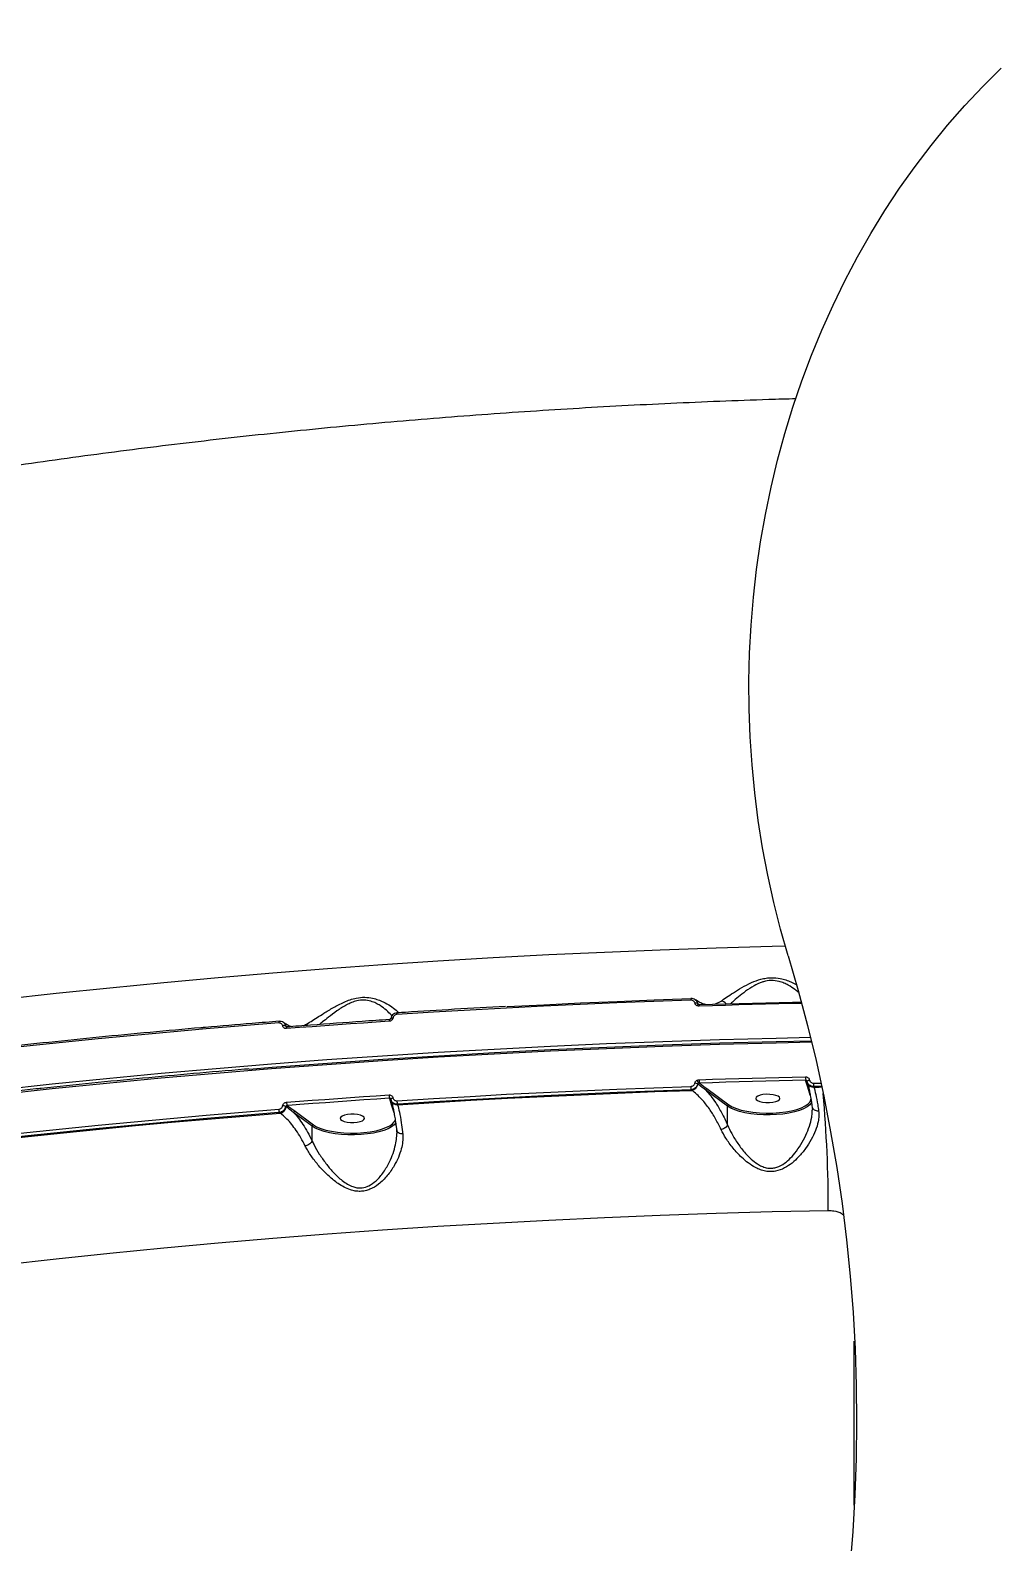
# Model space of a CAD drawing. Header units: millimetres. Extents: x -10374 to 11119, y -8221 to 9433.
# Drawn here: x -1171 to -814, y -5265 to -4704 of the extents above; entities that cross this region are included whole.
import ezdxf

# ---------------------------------------------------------------- set-up
doc = ezdxf.new("R2010")
doc.units = ezdxf.units.MM
for name, color, linetype in [('DIKOM_ОБЪЕКТ', 7, 'Continuous'), ('DIKOM_РАЗМЕР_ЗОНА', 7, 'Continuous'), ('DIKOM_РАЗМЕР_ОБЪЕКТА', 7, 'Continuous')]:
    doc.layers.add(name, color=color, linetype=linetype)
doc.styles.add('style1', font='arial.ttf', dxfattribs={"width": 0.8})
doc.dimstyles.new('1-50', dxfattribs={"dimtxt": 300, "dimasz": 200, "dimexe": 100, "dimexo": 0, "dimgap": 100, "dimtad": 0, "dimdec": 0, "dimtxsty": 'style1', "dimcen": 0, "dimclrd": 7, "dimclre": 7, "dimadec": 1, "dimazin": 2, "dimtfac": 1, "dimtdec": 0, "dimtmove": 1, "dimatfit": 3, "dimfxl": 0, "dimlwd": 25, "dimlwe": 18, "dimarcsym": 0})

# ---------------------------------------------------------------- blocks, each defined once
blk = doc.blocks.new('*D16')
at = {"layer": 'Defpoints', "color": 0, "transparency": 16777216}
for p in [(-9045.1, 5161.67), (3694.49, 5161.67), (1813.16, -6719.94)]:
    blk.add_point(p, dxfattribs=at)
at = {"layer": 'DIKOM_РАЗМЕР_ОБЪЕКТА', "color": 7, "lineweight": 18, "transparency": 16777216}
for p, q in [((3694.49, 5161.67), (-9145.1, 5161.67)), ((1813.16, -6719.94), (-9145.1, -6719.94))]:
    blk.add_line(p, q, dxfattribs=at)
at = {"layer": 'DIKOM_РАЗМЕР_ОБЪЕКТА', "color": 7, "lineweight": 25, "transparency": 16777216}
for p, q in [((-9045.1, 4961.67), (-9045.1, -0.45)), ((-9045.1, -6519.94), (-9045.1, -1080.23))]:
    blk.add_line(p, q, dxfattribs=at)
at = {"layer": 'DIKOM_РАЗМЕР_ОБЪЕКТА', "color": 7, "transparency": 16777216}
for points in [[(-9078.43, 4961.67), (-9011.76, 4961.67), (-9045.1, 5161.67)], [(-9078.43, -6519.94), (-9011.76, -6519.94), (-9045.1, -6719.94)]]:
    blk.add_solid(points, dxfattribs=at)
at = {"layer": 'DIKOM_РАЗМЕР_ОБЪЕКТА', "color": 0, "transparency": 16777216, "insert": (-9045.1, -540.34), "char_height": 300, "attachment_point": 5, "rotation": 90, "style": 'style1'}
blk.add_mtext('11900', dxfattribs=at)
blk = doc.blocks.new('*D13')
at = {"layer": 'Defpoints', "color": 0, "transparency": 16777216}
for p in [(-10176.97, 7112.81), (3082.33, 7112.81), (2015.48, -8221.4)]:
    blk.add_point(p, dxfattribs=at)
at = {"layer": 'DIKOM_РАЗМЕР_ЗОНА', "color": 7, "lineweight": 18, "transparency": 16777216}
for p, q in [((3082.33, 7112.81), (-10276.97, 7112.81)), ((2015.48, -8221.4), (-10276.97, -8221.4))]:
    blk.add_line(p, q, dxfattribs=at)
at = {"layer": 'DIKOM_РАЗМЕР_ЗОНА', "color": 7, "lineweight": 25, "transparency": 16777216}
for p, q in [((-10176.97, 6912.81), (-10176.97, -14.41)), ((-10176.97, -8021.4), (-10176.97, -1094.19))]:
    blk.add_line(p, q, dxfattribs=at)
at = {"layer": 'DIKOM_РАЗМЕР_ЗОНА', "color": 7, "transparency": 16777216}
for points in [[(-10210.3, 6912.81), (-10143.64, 6912.81), (-10176.97, 7112.81)], [(-10210.3, -8021.4), (-10143.64, -8021.4), (-10176.97, -8221.4)]]:
    blk.add_solid(points, dxfattribs=at)
at = {"layer": 'DIKOM_РАЗМЕР_ЗОНА', "color": 0, "transparency": 16777216, "insert": (-10176.97, -554.3), "char_height": 300, "attachment_point": 5, "rotation": 90, "style": 'style1'}
blk.add_mtext('15300', dxfattribs=at)

msp = doc.modelspace()

# ---------------------------------------------------------------- linework, layer by layer
at = {"layer": 'DIKOM_ОБЪЕКТ', "color": 7, "linetype": 'Continuous', "lineweight": 15}
for p, q in [((-923.98, -5064.02), (-924.14, -5063.91)), ((-923.33, -5065.22), (-923.23, -5065.29)), ((-923.23, -5065.29), (-922.76, -5065.62)), ((-916.88, -5065.53), (-914.61, -5064.36)), ((-1076.7, -5072.48), (-1076.9, -5072.33)), ((-1076.12, -5073.62), (-1075.95, -5073.75)), ((-1075.95, -5073.75), (-1075.65, -5073.96)), ((-1069.52, -5073.5), (-1068.86, -5073.2)), ((-923.23, -5095.2), (-923.33, -5095.13)), ((-883.12, -5094.07), (-883.22, -5093.76)), ((-882.47, -5096.28), (-883.12, -5094.07)), ((-882.71, -5094.17), (-882.73, -5094.12)), ((-882.65, -5094.44), (-882.57, -5094.7)), ((-882.64, -5094.39), (-882.63, -5094.44)), ((-882.63, -5094.44), (-882.54, -5094.72)), ((-882.57, -5094.7), (-882.55, -5094.76)), ((-1037.59, -5100.44), (-1037.84, -5100.46)), ((-1037.53, -5100.61), (-1037.59, -5100.44)), ((-1036.89, -5102.83), (-1037.53, -5100.61)), ((-1037.11, -5100.79), (-1037.13, -5100.74)), ((-1037.01, -5101.04), (-1037.11, -5100.79)), ((-1037.06, -5100.93), (-1037.04, -5100.99)), ((-1037.04, -5100.99), (-1036.96, -5101.27)), ((-925.47, -5097.51), (-925.76, -5097.3)), ((-912.17, -5103.39), (-920.29, -5097.41)), ((-919.84, -5096.87), (-911.71, -5102.85)), ((-881.52, -5099.34), (-882.47, -5096.28)), ((-880.25, -5096.08), (-880.18, -5096.31)), ((-1078.47, -5105.77), (-1078.82, -5105.79)), ((-1078.18, -5105.97), (-1078.47, -5105.77)), ((-1075.95, -5103.66), (-1076.12, -5103.54)), ((-1075.12, -5103.12), (-1075.56, -5103.16)), ((-1075.56, -5103.16), (-1075.5, -5103.2)), ((-1075.5, -5103.2), (-1072.66, -5105.25)), ((-1066.31, -5110.8), (-1073.11, -5105.8)), ((-1072.66, -5105.25), (-1065.86, -5110.26)), ((-1037.04, -5101.05), (-1036.98, -5101.25)), ((-1036.98, -5101.25), (-1036.96, -5101.31)), ((-1035.93, -5105.9), (-1036.89, -5102.83)), ((-1034.26, -5102.6), (-1034.66, -5102.63)), ((-1034.66, -5102.63), (-1034.59, -5102.86)), ((-912.17, -5110.33), (-912.17, -5103.39)), ((-1066.31, -5116.26), (-1066.31, -5110.8)), ((-1034.94, -5113.95), (-1034.94, -5113.56))]:
    msp.add_line(p, q, dxfattribs=at)
at = {"layer": 'DIKOM_ОБЪЕКТ', "color": 7, "linetype": 'Continuous', "lineweight": 15, "flags": 128}
for points in [[(-889.71, -5047.6), (-892.53, -5037.73), (-895.06, -5027.76), (-897.29, -5017.68), (-899.21, -5007.53), (-900.83, -4997.3), (-902.13, -4987.02), (-903.13, -4976.69), (-903.82, -4966.32), (-904.2, -4955.94), (-904.26, -4945.54), (-904.02, -4935.15), (-903.46, -4924.77), (-902.59, -4914.43), (-901.41, -4904.12), (-899.92, -4893.87), (-898.13, -4883.68), (-896.03, -4873.58), (-893.63, -4863.56), (-890.93, -4853.64), (-887.93, -4843.84), (-884.65, -4834.16), (-881.07, -4824.62), (-877.21, -4815.23), (-873.07, -4806), (-868.65, -4796.94), (-863.97, -4788.06), (-859.02, -4779.38), (-853.82, -4770.9), (-848.36, -4762.63), (-842.66, -4754.58), (-836.72, -4746.77), (-830.55, -4739.2), (-824.16, -4731.88), (-817.55, -4724.83), (-810.73, -4718.04)], [(-1181.11, -5063.69), (-1161.28, -5061.48), (-1141.34, -5059.39), (-1121.29, -5057.42), (-1101.15, -5055.58), (-1080.91, -5053.86), (-1060.58, -5052.26), (-1040.17, -5050.79), (-1019.7, -5049.44), (-999.15, -5048.22), (-978.54, -5047.12), (-957.88, -5046.15), (-937.17, -5045.3), (-916.42, -5044.58), (-895.64, -5043.99), (-890.82, -5043.87)], [(-889.71, -5047.6), (-885.98, -5060.46), (-882.53, -5073.43), (-879.38, -5086.49), (-876.52, -5099.65), (-873.96, -5112.89), (-871.7, -5126.19), (-869.74, -5139.57), (-868.08, -5152.99), (-866.72, -5166.46), (-865.66, -5179.97), (-864.91, -5193.51), (-864.46, -5207.06), (-864.31, -5220.62), (-864.47, -5234.18), (-864.94, -5247.73), (-865.71, -5261.27), (-866.78, -5274.77)], [(-925.86, -5064.03), (-939.55, -5064.51), (-953.23, -5065.04), (-966.89, -5065.63), (-980.53, -5066.27), (-994.15, -5066.97), (-1007.74, -5067.71), (-1021.31, -5068.51), (-1034.85, -5069.37)], [(-994.13, -5066.41), (-994, -5066.4), (-980.39, -5065.71), (-966.76, -5065.07), (-953.11, -5064.48), (-939.45, -5063.95), (-925.76, -5063.47)], [(-923.02, -5065.57), (-923.04, -5065.56), (-923.09, -5065.57), (-923.14, -5065.6), (-923.21, -5065.66), (-923.29, -5065.74), (-923.36, -5065.85), (-923.44, -5065.97), (-923.52, -5066.11)], [(-884.67, -5065.23), (-888.22, -5065.31), (-893.16, -5065.42), (-898.1, -5065.54), (-903.04, -5065.67), (-907.97, -5065.8), (-912.91, -5065.95), (-917.84, -5066.09), (-922.77, -5066.25)], [(-922.68, -5065.68), (-922.7, -5065.64), (-922.71, -5065.62)], [(-922.68, -5065.68), (-917.75, -5065.53), (-912.82, -5065.38), (-907.89, -5065.24), (-902.96, -5065.1), (-898.03, -5064.97), (-893.09, -5064.85), (-888.15, -5064.74), (-884.83, -5064.67)], [(-1078.69, -5072.5), (-1092.15, -5073.59), (-1105.58, -5074.72), (-1118.97, -5075.9), (-1132.32, -5077.14), (-1145.63, -5078.43), (-1158.89, -5079.78), (-1172.11, -5081.17), (-1185.28, -5082.61)], [(-1037.78, -5071.88), (-1042.54, -5072.2), (-1047.3, -5072.52), (-1052.06, -5072.85), (-1056.81, -5073.19), (-1061.56, -5073.53), (-1066.3, -5073.88), (-1071.04, -5074.24), (-1075.78, -5074.6)], [(-1037.11, -5070.82), (-1037.11, -5070.81), (-1037.08, -5070.75), (-1037.01, -5070.7), (-1036.92, -5070.66), (-1036.8, -5070.63), (-1036.65, -5070.62), (-1036.49, -5070.61), (-1036.31, -5070.62)], [(-1182.81, -5097.29), (-1162.73, -5095.12), (-1142.55, -5093.08), (-1122.26, -5091.15), (-1101.88, -5089.35), (-1081.4, -5087.67), (-1060.85, -5086.11), (-1040.22, -5084.67), (-1019.52, -5083.36), (-998.76, -5082.17), (-977.94, -5081.1), (-957.06, -5080.16), (-936.15, -5079.34), (-915.19, -5078.64), (-894.2, -5078.08), (-881.45, -5077.79)], [(-880.99, -5079.66), (-894.2, -5079.96), (-915.19, -5080.53), (-936.15, -5081.22), (-957.06, -5082.04), (-977.94, -5082.98), (-998.76, -5084.05), (-1019.52, -5085.24), (-1040.22, -5086.56), (-1060.85, -5087.99), (-1081.4, -5089.55), (-1101.88, -5091.23), (-1122.26, -5093.04), (-1142.55, -5094.96), (-1162.73, -5097.01), (-1182.81, -5099.17)], [(-1089.68, -5089.63), (-1081.18, -5088.94), (-1060.64, -5087.39), (-1040.03, -5085.95), (-1019.35, -5084.64), (-998.6, -5083.45), (-977.8, -5082.38), (-956.94, -5081.44), (-936.04, -5080.62), (-915.1, -5079.93), (-894.13, -5079.36), (-881.13, -5079.07)], [(-922.77, -5093.57), (-917.84, -5093.41), (-912.91, -5093.26), (-907.97, -5093.12), (-903.04, -5092.99), (-898.1, -5092.86), (-893.16, -5092.74), (-888.22, -5092.62), (-883.28, -5092.51)], [(-883.22, -5093.76), (-888.15, -5093.87), (-893.09, -5093.98), (-898.03, -5094.11), (-902.96, -5094.23), (-907.89, -5094.37), (-912.82, -5094.51), (-917.75, -5094.66), (-922.68, -5094.81)], [(-882.71, -5094.17), (-882.71, -5094.11), (-882.67, -5094.04), (-882.6, -5093.97), (-882.48, -5093.9), (-882.34, -5093.83), (-882.17, -5093.77), (-881.99, -5093.72), (-881.79, -5093.68)], [(-880.31, -5094.84), (-879.91, -5094.83), (-879.51, -5094.82), (-879.11, -5094.82), (-878.71, -5094.81), (-878.31, -5094.8), (-877.91, -5094.79), (-877.54, -5094.79)], [(-1075.78, -5101.92), (-1071.04, -5101.55), (-1066.3, -5101.2), (-1061.56, -5100.85), (-1056.81, -5100.5), (-1052.06, -5100.17), (-1047.3, -5099.84), (-1042.54, -5099.51), (-1037.78, -5099.2)], [(-1037.84, -5100.46), (-1042.35, -5100.76), (-1047.1, -5101.08), (-1051.86, -5101.41), (-1056.6, -5101.75), (-1061.35, -5102.09), (-1066.09, -5102.44), (-1070.83, -5102.79), (-1075.12, -5103.12)], [(-1037.11, -5100.79), (-1037.11, -5100.72), (-1037.08, -5100.66), (-1037.01, -5100.59), (-1036.92, -5100.52), (-1036.8, -5100.46), (-1036.65, -5100.39), (-1036.49, -5100.34), (-1036.31, -5100.29)], [(-1034.85, -5101.39), (-1021.31, -5100.54), (-1007.74, -5099.74), (-994.15, -5098.99), (-980.53, -5098.3), (-966.89, -5097.66), (-953.23, -5097.07), (-939.55, -5096.54), (-925.86, -5096.05)], [(-1034.59, -5102.86), (-1021.04, -5102), (-1007.45, -5101.2), (-993.84, -5100.45), (-980.21, -5099.76), (-966.55, -5099.12), (-952.87, -5098.53), (-939.18, -5097.99), (-925.47, -5097.51)], [(-925.76, -5097.3), (-939.45, -5097.78), (-953.11, -5098.31), (-966.76, -5098.9), (-980.39, -5099.54), (-994, -5100.23), (-1007.58, -5100.98), (-1021.13, -5101.78), (-1034.26, -5102.6)], [(-892.91, -5100.1), (-893.42, -5099.7), (-894.25, -5099.37), (-895.32, -5099.13), (-896.54, -5099), (-897.82, -5098.99), (-899.05, -5099.11), (-900.14, -5099.34), (-900.99, -5099.66), (-901.54, -5100.06), (-901.75, -5100.49), (-901.58, -5100.93), (-901.07, -5101.33), (-900.24, -5101.66), (-899.18, -5101.91), (-897.95, -5102.04), (-896.67, -5102.04), (-895.44, -5101.92), (-894.35, -5101.69), (-893.5, -5101.37), (-892.95, -5100.97), (-892.75, -5100.54), (-892.91, -5100.1)], [(-877.28, -5096.02), (-877.46, -5096.03), (-877.86, -5096.04), (-878.25, -5096.04), (-878.65, -5096.05), (-879.05, -5096.06), (-879.45, -5096.07), (-879.85, -5096.07), (-880.25, -5096.08)], [(-880.18, -5096.31), (-879.79, -5096.3), (-879.4, -5096.29), (-879.01, -5096.28), (-878.62, -5096.28), (-878.23, -5096.27), (-877.84, -5096.26), (-877.45, -5096.25), (-877.23, -5096.25)], [(-1185.28, -5114.64), (-1172.11, -5113.2), (-1158.89, -5111.8), (-1145.63, -5110.46), (-1132.32, -5109.17), (-1118.97, -5107.93), (-1105.58, -5106.74), (-1092.15, -5105.61), (-1078.69, -5104.53)], [(-1184.9, -5116.1), (-1171.71, -5114.65), (-1158.48, -5113.25), (-1145.2, -5111.91), (-1131.88, -5110.62), (-1118.51, -5109.38), (-1105.11, -5108.19), (-1091.66, -5107.06), (-1078.18, -5105.97)], [(-1078.82, -5105.79), (-1091.92, -5106.85), (-1105.34, -5107.98), (-1118.72, -5109.16), (-1132.06, -5110.4), (-1145.35, -5111.69), (-1158.6, -5113.03), (-1171.81, -5114.42), (-1183.21, -5115.67)], [(-1047.05, -5107.51), (-1047.57, -5107.11), (-1048.39, -5106.78), (-1049.46, -5106.53), (-1050.68, -5106.4), (-1051.96, -5106.4), (-1053.2, -5106.52), (-1054.29, -5106.75), (-1055.14, -5107.07), (-1055.69, -5107.47), (-1055.89, -5107.9), (-1055.73, -5108.34), (-1055.21, -5108.74), (-1054.39, -5109.07), (-1053.32, -5109.32), (-1052.1, -5109.44), (-1050.82, -5109.45), (-1049.58, -5109.33), (-1048.5, -5109.1), (-1047.64, -5108.78), (-1047.09, -5108.38), (-1046.89, -5107.95), (-1047.05, -5107.51)], [(-880.9, -5101.75), (-881.06, -5102.08), (-881.7, -5102.88), (-882.68, -5103.64), (-883.98, -5104.34), (-885.57, -5104.97), (-887.4, -5105.51), (-889.46, -5105.96), (-891.68, -5106.3), (-894.02, -5106.52), (-896.43, -5106.62), (-898.86, -5106.6), (-901.26, -5106.46), (-903.56, -5106.2), (-905.73, -5105.82), (-907.72, -5105.35), (-909.48, -5104.77), (-910.97, -5104.12), (-912.17, -5103.39)], [(-911.71, -5102.85), (-910.48, -5103.59), (-908.93, -5104.25), (-907.09, -5104.83), (-905.02, -5105.3), (-902.76, -5105.65), (-900.37, -5105.88), (-897.9, -5105.98), (-895.41, -5105.95), (-892.97, -5105.79), (-890.63, -5105.5), (-888.46, -5105.09), (-886.49, -5104.57), (-884.78, -5103.95), (-883.38, -5103.25), (-882.31, -5102.48), (-881.73, -5101.85)], [(-1035.27, -5109.6), (-1035.85, -5110.29), (-1036.83, -5111.05), (-1038.13, -5111.75), (-1039.71, -5112.38), (-1041.55, -5112.92), (-1043.6, -5113.37), (-1045.82, -5113.71), (-1048.16, -5113.93), (-1050.58, -5114.03), (-1053.01, -5114.01), (-1055.4, -5113.87), (-1057.71, -5113.61), (-1059.88, -5113.23), (-1061.86, -5112.76), (-1063.62, -5112.18), (-1065.12, -5111.53), (-1066.31, -5110.8)], [(-1065.86, -5110.26), (-1064.63, -5111), (-1063.07, -5111.66), (-1061.24, -5112.24), (-1059.16, -5112.71), (-1056.9, -5113.06), (-1054.51, -5113.29), (-1052.04, -5113.39), (-1049.56, -5113.36), (-1047.11, -5113.2), (-1044.78, -5112.91), (-1042.6, -5112.5), (-1040.63, -5111.98), (-1038.93, -5111.36), (-1037.52, -5110.66), (-1036.46, -5109.89), (-1035.87, -5109.26)], [(-1035.87, -5109.26), (-1035.75, -5109.07), (-1035.44, -5108.34)], [(-874.83, -5142.2), (-895.64, -5142.66), (-916.42, -5143.25), (-937.17, -5143.97), (-957.88, -5144.82), (-978.54, -5145.79), (-999.15, -5146.89), (-1019.7, -5148.11), (-1040.17, -5149.46), (-1060.58, -5150.93), (-1080.91, -5152.53), (-1101.15, -5154.25), (-1121.29, -5156.1), (-1141.34, -5158.06), (-1161.28, -5160.15), (-1181.11, -5162.36)]]:
    msp.add_lwpolyline(points, dxfattribs=at)
at = {"layer": 'DIKOM_ОБЪЕКТ', "color": 7, "linetype": 'Continuous', "lineweight": 15}
for centre, radius, start, end in [((-924.31, -5063.87), 1.56, 162.6517, 185.7747), ((-923.93, -5066.57), 1.49, 66.07, 105.0565), ((-925.16, -5065.58), 1.95, 8.5409, 52.9542), ((-922.84, -5065.23), 0.393, 188.6789, 232.7878), ((-921.19, -5066.09), 1.59, 162.8933, 185.7243), ((-914.78, -5066.96), 2.6, 37.4981, 86.1431), ((-1077.9, -5072.36), 0.799, 143.3131, 190.6881), ((-1077.86, -5074.03), 1.94, 8.4174, 54.3313), ((-1036.89, -5071.73), 0.902, 148.1104, 189.7792), ((-1033.97, -5069.22), 0.897, 148.2261, 189.7188), ((-1076.77, -5075.03), 1.55, 65.2935, 107.5416), ((-1075.55, -5073.68), 0.403, 189.0007, 220.1795), ((-1074.98, -5074.45), 0.81, 143.6776, 190.7794), ((-926, -5094.76), 2.8, 280.9305, 351.0215), ((-924.5, -5097.07), 2.27, 58.8532, 85.3571), ((-933.38, -5099.28), 11.3, 23.2066, 29.2346), ((-922.66, -5095.3), 0.577, 125.7672, 170.4136), ((-916.08, -5093.69), 6.7, 178.9465, 189.6667), ((-873.1, -5092.64), 10.18, 179.3003, 186.3415), ((-883.09, -5094.54), 0.473, 18.5656, 93.567), ((-880.33, -5093.95), 2.36, 200.0692, 273.6198), ((-869.81, -5094.96), 10.5, 179.3294, 186.1191), ((-1034.36, -5099.31), 3.42, 178.0573, 199.2235), ((-1037.5, -5101.08), 0.472, 18.5182, 93.6144), ((-919.38, -5096.17), 6.48, 178.9431, 189.9721), ((-919.74, -5097.42), 0.559, 100.846, 179.3102), ((-882.45, -5096.77), 0.495, 49.0684, 92.6041), ((-883.58, -5100.41), 2.34, 322.1261, 351.8977), ((-1357.43, -5141.43), 482.6, 359.9092, 5.0812), ((-1075.77, -5104.64), 2.92, 177.8201, 202.626), ((-1078.71, -5103.22), 2.8, 280.9305, 351.0215), ((-1077.35, -5105.77), 2.55, 61.1975, 87.5044), ((-1075.39, -5103.75), 0.561, 100.9439, 171.0073), ((-1072.83, -5102.03), 2.94, 177.7143, 202.4223), ((-1072.56, -5105.8), 0.559, 100.846, 179.3102), ((-1034.74, -5100.5), 2.36, 200.0281, 273.6366), ((-1036.86, -5103.33), 0.495, 49.019, 92.5833), ((-1031.41, -5101.51), 3.44, 178.1035, 199.0336), ((-911.61, -5103.4), 0.559, 100.846, 179.3102), ((-1065.75, -5110.81), 0.559, 100.8814, 179.2748)]:
    msp.add_arc(centre, radius, start, end, dxfattribs=at)
for points, knots in [([(-886.79, -4840.78), (-890.17, -4840.87), (-899.62, -4841.14), (-915.11, -4841.72), (-933.26, -4842.49), (-951.38, -4843.4), (-969.48, -4844.43), (-987.56, -4845.59), (-1005.59, -4846.87), (-1023.6, -4848.27), (-1041.57, -4849.8), (-1059.49, -4851.46), (-1077.38, -4853.25), (-1095.21, -4855.16), (-1113.01, -4857.2), (-1130.75, -4859.38), (-1148.44, -4861.68), (-1166.07, -4864.12), (-1183.65, -4866.69), (-1201.18, -4869.39), (-1218.63, -4872.24), (-1231.84, -4874.48), (-1239.19, -4875.81), (-1240.79, -4876.1)], [0, 0, 0, 0, 0.027725, 0.077487, 0.127282, 0.177114, 0.226993, 0.276923, 0.326911, 0.376966, 0.427093, 0.477302, 0.527599, 0.577993, 0.628492, 0.679106, 0.729843, 0.780713, 0.831726, 0.882893, 0.934226, 0.985736, 1, 1, 1, 1]), ([(-914.61, -5064.36), (-913.98, -5063.92), (-912.72, -5063.03), (-910.08, -5061.27), (-907.01, -5059.35), (-903.61, -5057.56), (-900.48, -5056.37), (-897.94, -5055.82), (-895.48, -5055.6), (-892.93, -5055.85), (-890.55, -5056.49), (-888.55, -5057.25), (-887.39, -5057.86), (-886.77, -5058.18)], [0, 0, 0, 0, 0.124467, 0.249085, 0.374898, 0.500425, 0.60484, 0.658549, 0.712192, 0.804226, 0.866172, 0.928233, 1, 1, 1, 1]), ([(-885.96, -5061.08), (-886.36, -5060.75), (-887.43, -5059.87), (-889.24, -5058.68), (-891.26, -5057.67), (-893.32, -5056.94), (-895.96, -5056.58), (-898.13, -5056.96), (-900.29, -5057.64), (-902.67, -5058.77), (-905.6, -5060.75), (-908.23, -5062.84), (-910.1, -5064.44), (-910.88, -5065.17), (-911.09, -5065.37)], [0, 0, 0, 0, 0.063273, 0.170721, 0.229524, 0.289726, 0.374793, 0.458809, 0.473987, 0.574282, 0.69812, 0.826094, 0.951649, 1, 1, 1, 1]), ([(-1068.86, -5073.2), (-1068.19, -5072.8), (-1066.96, -5072.06), (-1064.54, -5070.52), (-1061.8, -5068.79), (-1058.5, -5066.76), (-1055.17, -5065), (-1052.25, -5063.85), (-1049.69, -5063.13), (-1046.77, -5062.84), (-1044.01, -5063.19), (-1041.76, -5063.87), (-1039.47, -5064.85), (-1037.19, -5066.17), (-1035.23, -5067.6), (-1034.43, -5068.38), (-1034.09, -5068.7)], [0, 0, 0, 0, 0.094391, 0.171913, 0.24947, 0.345137, 0.440472, 0.487582, 0.534569, 0.597766, 0.660555, 0.711715, 0.762989, 0.849942, 0.936982, 1, 1, 1, 1]), ([(-1036.7, -5069.92), (-1036.81, -5069.79), (-1037.31, -5069.14), (-1038.73, -5067.78), (-1040.64, -5066.27), (-1042.63, -5065.12), (-1044.56, -5064.34), (-1046.98, -5063.89), (-1049.52, -5064.17), (-1051.72, -5064.9), (-1052.97, -5065.49), (-1054.84, -5066.5), (-1057.22, -5068.06), (-1060.07, -5070.23), (-1062.21, -5071.95), (-1063.21, -5072.76), (-1063.59, -5073.07)], [0, 0, 0, 0, 0.026566, 0.132591, 0.24095, 0.30103, 0.362433, 0.43396, 0.504981, 0.556913, 0.611175, 0.613944, 0.728087, 0.846954, 0.94287, 1, 1, 1, 1]), ([(-994.52, -5066.37), (-1000.84, -5066.72), (-1013.25, -5067.39), (-1026.63, -5068.22), (-1033.71, -5068.68), (-1034.73, -5068.74)], [0, 0, 0, 0, 0.470203, 0.923996, 1, 1, 1, 1]), ([(-924.32, -5065.14), (-924.36, -5064.99), (-924.44, -5064.7), (-924.76, -5064.36), (-925.18, -5064.11), (-925.57, -5064.03), (-925.8, -5064.03), (-925.86, -5064.03)], [0, 0, 0, 0, 0.224943, 0.44956, 0.680333, 0.923847, 1, 1, 1, 1]), ([(-924.17, -5063.88), (-924.41, -5063.75), (-924.9, -5063.48), (-925.5, -5063.36), (-925.79, -5063.41), (-925.8, -5063.41)], [0, 0, 0, 0, 0.484273, 0.990744, 1, 1, 1, 1]), ([(-923.52, -5066.11), (-923.64, -5066.04), (-923.89, -5065.91), (-924.19, -5065.57), (-924.28, -5065.28), (-924.32, -5065.14)], [0, 0, 0, 0, 0.298433, 0.649098, 1, 1, 1, 1]), ([(-924.18, -5063.9), (-924.14, -5063.92), (-923.88, -5064.06), (-923.54, -5064.51), (-923.4, -5064.98), (-923.33, -5065.22)], [0, 0, 0, 0, 0.090677, 0.543248, 1, 1, 1, 1]), ([(-920.39, -5065.62), (-920.61, -5065.58), (-921.24, -5065.46), (-922.4, -5064.94), (-923.4, -5064.39), (-923.95, -5063.96), (-924, -5063.92)], [0, 0, 0, 0, 0.202388, 0.589483, 0.958654, 1, 1, 1, 1]), ([(-922.77, -5066.25), (-922.85, -5066.25), (-923.11, -5066.25), (-923.35, -5066.17), (-923.52, -5066.11)], [0, 0, 0, 0, 0.287563, 1, 1, 1, 1]), ([(-923.33, -5065.22), (-923.32, -5065.26), (-923.3, -5065.31), (-923.24, -5065.4), (-923.18, -5065.47), (-923.12, -5065.51), (-923.11, -5065.52)], [0, 0, 0, 0, 0.350831, 0.43078, 0.900753, 1, 1, 1, 1]), ([(-923.02, -5065.56), (-923.04, -5065.56), (-923.07, -5065.55), (-923.1, -5065.53), (-923.11, -5065.51)], [0, 0, 0, 0, 0.403031, 1, 1, 1, 1]), ([(-922.71, -5065.62), (-922.76, -5065.62), (-922.87, -5065.62), (-922.99, -5065.59), (-923.05, -5065.55), (-923.06, -5065.55)], [0, 0, 0, 0, 0.338846, 0.866763, 1, 1, 1, 1]), ([(-1078.54, -5071.88), (-1081.89, -5072.14), (-1091, -5072.86), (-1100.07, -5073.64), (-1105.81, -5074.13)], [0, 0, 0, 0, 0.366726, 1, 1, 1, 1]), ([(-1077.23, -5073.55), (-1077.28, -5073.41), (-1077.36, -5073.11), (-1077.67, -5072.77), (-1078.08, -5072.55), (-1078.45, -5072.49), (-1078.65, -5072.5), (-1078.69, -5072.5)], [0, 0, 0, 0, 0.234093, 0.467911, 0.703919, 0.944802, 1, 1, 1, 1]), ([(-1076.92, -5072.34), (-1076.94, -5072.32), (-1077.16, -5072.1), (-1077.73, -5071.9), (-1078.28, -5071.89), (-1078.54, -5071.89)], [0, 0, 0, 0, 0.053372, 0.536009, 1, 1, 1, 1]), ([(-1076.92, -5072.34), (-1076.9, -5072.35), (-1076.65, -5072.47), (-1076.33, -5072.91), (-1076.19, -5073.38), (-1076.12, -5073.62)], [0, 0, 0, 0, 0.050194, 0.524383, 1, 1, 1, 1]), ([(-1074.08, -5073.85), (-1074.09, -5073.85), (-1074.45, -5073.76), (-1075.28, -5073.34), (-1076.17, -5072.86), (-1076.67, -5072.46), (-1076.71, -5072.43)], [0, 0, 0, 0, 0.007106, 0.469041, 0.959191, 1, 1, 1, 1]), ([(-1037.65, -5071.25), (-1041.02, -5071.48), (-1050.78, -5072.13), (-1063.44, -5073.04), (-1072.72, -5073.75), (-1075.63, -5073.97)], [0, 0, 0, 0, 0.265099, 0.768817, 1, 1, 1, 1]), ([(-1036.31, -5070.62), (-1036.32, -5070.65), (-1036.36, -5070.83), (-1036.5, -5071.16), (-1036.83, -5071.53), (-1037.28, -5071.8), (-1037.61, -5071.85), (-1037.78, -5071.88)], [0, 0, 0, 0, 0.038649, 0.278108, 0.518339, 0.759261, 1, 1, 1, 1]), ([(-1037.12, -5070.82), (-1037.12, -5070.85), (-1037.13, -5070.91), (-1037.21, -5071.03), (-1037.33, -5071.14), (-1037.47, -5071.22), (-1037.59, -5071.25), (-1037.64, -5071.25), (-1037.65, -5071.25)], [0, 0, 0, 0, 0.187674, 0.390682, 0.575499, 0.771383, 0.963108, 1, 1, 1, 1]), ([(-1034.73, -5068.76), (-1034.78, -5068.76), (-1035.12, -5068.75), (-1035.75, -5068.98), (-1036.48, -5069.5), (-1036.96, -5070.16), (-1037.04, -5070.64), (-1037.07, -5070.82)], [0, 0, 0, 0, 0.044376, 0.304049, 0.567982, 0.834395, 1, 1, 1, 1]), ([(-1034.85, -5069.37), (-1035.02, -5069.39), (-1035.35, -5069.45), (-1035.79, -5069.72), (-1036.13, -5070.09), (-1036.27, -5070.42), (-1036.31, -5070.6), (-1036.31, -5070.62)], [0, 0, 0, 0, 0.240627, 0.481433, 0.721704, 0.961178, 1, 1, 1, 1]), ([(-1105.81, -5074.13), (-1106.39, -5074.18), (-1113.29, -5074.76), (-1126.45, -5075.97), (-1145.28, -5077.77), (-1163.68, -5079.65), (-1176.92, -5081.07), (-1183.94, -5081.86), (-1185.08, -5081.98)], [0, 0, 0, 0, 0.021584, 0.258369, 0.495147, 0.731933, 0.956253, 1, 1, 1, 1]), ([(-1075.78, -5074.6), (-1075.82, -5074.6), (-1076.02, -5074.61), (-1076.38, -5074.55), (-1076.8, -5074.33), (-1077.11, -5073.99), (-1077.19, -5073.7), (-1077.23, -5073.55)], [0, 0, 0, 0, 0.05583, 0.296922, 0.532625, 0.766329, 1, 1, 1, 1]), ([(-1076.12, -5073.62), (-1076.1, -5073.67), (-1076.07, -5073.77), (-1075.99, -5073.86), (-1075.94, -5073.9), (-1075.93, -5073.9)], [0, 0, 0, 0, 0.459135, 0.934646, 1, 1, 1, 1]), ([(-1075.63, -5073.96), (-1075.67, -5073.97), (-1075.76, -5073.97), (-1075.87, -5073.94), (-1075.91, -5073.91), (-1075.93, -5073.9)], [0, 0, 0, 0, 0.258185, 0.691352, 1, 1, 1, 1]), ([(-1067.9, -5073.38), (-1068.14, -5073.3), (-1068.41, -5073.21), (-1068.74, -5073.2), (-1068.82, -5073.2), (-1068.86, -5073.2)], [0, 0, 0, 0, 0.744356, 0.864343, 1, 1, 1, 1]), ([(-1089.77, -5089.57), (-1090.31, -5089.62), (-1097.19, -5090.16), (-1110.36, -5091.31), (-1129.26, -5093.01), (-1148.06, -5094.85), (-1161.23, -5096.18), (-1168.11, -5096.93), (-1168.77, -5097)], [0, 0, 0, 0, 0.020229, 0.258772, 0.497314, 0.735852, 0.974394, 1, 1, 1, 1]), ([(-925.86, -5096.05), (-925.67, -5096.03), (-925.3, -5095.99), (-924.82, -5095.7), (-924.46, -5095.3), (-924.36, -5094.97), (-924.32, -5094.81)], [0, 0, 0, 0, 0.256696, 0.513662, 0.761266, 1, 1, 1, 1]), ([(-923.33, -5095.13), (-923.4, -5095.4), (-923.55, -5095.94), (-924.12, -5096.64), (-924.88, -5097.14), (-925.47, -5097.25), (-925.76, -5097.3)], [0, 0, 0, 0, 0.242527, 0.491667, 0.747282, 1, 1, 1, 1]), ([(-924.32, -5094.81), (-924.27, -5094.66), (-924.19, -5094.36), (-923.89, -5093.99), (-923.64, -5093.84), (-923.52, -5093.76)], [0, 0, 0, 0, 0.350978, 0.701238, 1, 1, 1, 1]), ([(-923.52, -5093.76), (-923.46, -5093.73), (-923.22, -5093.62), (-922.96, -5093.59), (-922.77, -5093.57)], [0, 0, 0, 0, 0.287701, 1, 1, 1, 1]), ([(-923, -5094.83), (-923.05, -5094.84), (-923.15, -5094.88), (-923.26, -5094.97), (-923.31, -5095.07), (-923.32, -5095.12), (-923.33, -5095.13)], [0, 0, 0, 0, 0.328437, 0.678803, 0.920386, 1, 1, 1, 1]), ([(-920.29, -5097.41), (-921.15, -5096.76), (-922.13, -5096.01), (-923.1, -5095.29), (-923.23, -5095.2)], [0, 0, 0, 0, 0.870205, 1, 1, 1, 1]), ([(-922.68, -5094.81), (-922.76, -5094.81), (-922.87, -5094.8), (-922.97, -5094.82), (-923, -5094.83)], [0, 0, 0, 0, 0.721111, 1, 1, 1, 1]), ([(-922.68, -5094.81), (-922.59, -5094.88), (-921.65, -5095.57), (-920.7, -5096.25), (-919.84, -5096.87)], [0, 0, 0, 0, 0.097388, 1, 1, 1, 1]), ([(-883.28, -5092.51), (-883.25, -5092.51), (-883.06, -5092.51), (-882.7, -5092.58), (-882.26, -5092.84), (-881.93, -5093.21), (-881.84, -5093.52), (-881.79, -5093.68)], [0, 0, 0, 0, 0.03729, 0.277872, 0.518593, 0.759175, 1, 1, 1, 1]), ([(-882.75, -5094.07), (-882.76, -5094.05), (-882.78, -5093.98), (-882.88, -5093.88), (-883.02, -5093.79), (-883.14, -5093.76), (-883.21, -5093.76), (-883.22, -5093.76)], [0, 0, 0, 0, 0.090632, 0.378877, 0.667712, 0.955596, 1, 1, 1, 1]), ([(-880.25, -5096.08), (-880.29, -5096.08), (-880.62, -5096.09), (-881.22, -5095.97), (-881.94, -5095.56), (-882.43, -5095.03), (-882.56, -5094.61), (-882.61, -5094.46)], [0, 0, 0, 0, 0.040975, 0.306042, 0.570924, 0.835538, 1, 1, 1, 1]), ([(-882.57, -5094.77), (-882.5, -5095), (-882.32, -5095.57), (-882.02, -5096.83), (-881.67, -5098.48), (-881.31, -5100.47), (-881.03, -5102.23), (-880.87, -5103.4), (-880.82, -5103.73)], [0, 0, 0, 0, 0.127249, 0.315959, 0.512782, 0.714382, 0.91858, 1, 1, 1, 1]), ([(-881.79, -5093.68), (-881.75, -5093.83), (-881.66, -5094.14), (-881.33, -5094.52), (-880.89, -5094.77), (-880.53, -5094.84), (-880.34, -5094.84), (-880.31, -5094.84)], [0, 0, 0, 0, 0.240733, 0.481363, 0.722199, 0.962719, 1, 1, 1, 1]), ([(-1168.77, -5097), (-1174.32, -5097.6), (-1186.08, -5098.87), (-1199.15, -5100.36), (-1206.65, -5101.27), (-1208.01, -5101.44)], [0, 0, 0, 0, 0.422222, 0.895217, 1, 1, 1, 1]), ([(-1037.78, -5099.2), (-1037.75, -5099.2), (-1037.55, -5099.19), (-1037.2, -5099.24), (-1036.77, -5099.48), (-1036.45, -5099.84), (-1036.36, -5100.14), (-1036.31, -5100.29)], [0, 0, 0, 0, 0.042541, 0.282455, 0.521744, 0.760851, 1, 1, 1, 1]), ([(-1037.13, -5100.74), (-1037.14, -5100.7), (-1037.16, -5100.62), (-1037.26, -5100.52), (-1037.4, -5100.44), (-1037.52, -5100.43), (-1037.58, -5100.44), (-1037.59, -5100.44)], [0, 0, 0, 0, 0.169425, 0.42764, 0.688488, 0.952304, 1, 1, 1, 1]), ([(-1036.31, -5100.29), (-1036.27, -5100.45), (-1036.18, -5100.75), (-1035.86, -5101.11), (-1035.43, -5101.35), (-1035.07, -5101.4), (-1034.88, -5101.39), (-1034.85, -5101.39)], [0, 0, 0, 0, 0.239467, 0.4788, 0.717964, 0.957722, 1, 1, 1, 1]), ([(-914.56, -5112.12), (-915.25, -5110.73), (-916.65, -5107.93), (-919.07, -5104.11), (-921.4, -5101.15), (-923.6, -5098.93), (-924.84, -5097.99), (-925.47, -5097.51)], [0, 0, 0, 0, 0.210652, 0.424746, 0.676212, 0.837401, 1, 1, 1, 1]), ([(-920.29, -5097.41), (-919.67, -5098.11), (-918.42, -5099.52), (-916.42, -5102.34), (-914.29, -5105.86), (-912.88, -5108.83), (-912.17, -5110.33)], [0, 0, 0, 0, 0.216062, 0.43411, 0.714764, 1, 1, 1, 1]), ([(-880.18, -5096.31), (-879.94, -5097.16), (-879.45, -5098.9), (-878.85, -5102.11), (-878.51, -5104.39), (-878.4, -5105.14)], [0, 0, 0, 0, 0.395875, 0.803223, 1, 1, 1, 1]), ([(-1078.69, -5104.53), (-1078.52, -5104.5), (-1078.18, -5104.44), (-1077.73, -5104.15), (-1077.4, -5103.76), (-1077.27, -5103.42), (-1077.24, -5103.24), (-1077.23, -5103.22)], [0, 0, 0, 0, 0.245702, 0.491709, 0.73434, 0.971541, 1, 1, 1, 1]), ([(-1076.12, -5103.54), (-1076.12, -5103.57), (-1076.18, -5103.86), (-1076.39, -5104.42), (-1076.92, -5105.1), (-1077.65, -5105.6), (-1078.19, -5105.71), (-1078.47, -5105.77)], [0, 0, 0, 0, 0.028594, 0.267042, 0.510162, 0.755615, 1, 1, 1, 1]), ([(-1068.86, -5118.19), (-1069.4, -5117.16), (-1070.47, -5115.1), (-1072.16, -5112.42), (-1073.89, -5110.09), (-1075.89, -5107.81), (-1077.33, -5106.65), (-1078.18, -5105.97)], [0, 0, 0, 0, 0.187284, 0.37655, 0.557003, 0.739199, 1, 1, 1, 1]), ([(-1077.23, -5103.22), (-1077.23, -5103.2), (-1077.2, -5103.03), (-1077.07, -5102.69), (-1076.74, -5102.29), (-1076.29, -5102), (-1075.95, -5101.95), (-1075.78, -5101.92)], [0, 0, 0, 0, 0.027836, 0.264991, 0.507711, 0.753893, 1, 1, 1, 1]), ([(-1075.56, -5103.16), (-1075.62, -5103.16), (-1075.75, -5103.16), (-1075.93, -5103.24), (-1076.05, -5103.35), (-1076.1, -5103.46), (-1076.11, -5103.51), (-1076.12, -5103.53), (-1076.12, -5103.54)], [0, 0, 0, 0, 0.26305, 0.515915, 0.752076, 0.941172, 0.974206, 1, 1, 1, 1]), ([(-1073.11, -5105.8), (-1073.25, -5105.69), (-1073.96, -5105.13), (-1074.92, -5104.42), (-1075.71, -5103.83), (-1075.95, -5103.66)], [0, 0, 0, 0, 0.150439, 0.752145, 1, 1, 1, 1]), ([(-1073.11, -5105.8), (-1072.55, -5106.44), (-1071.4, -5107.74), (-1069.69, -5110.16), (-1067.97, -5112.96), (-1066.87, -5115.16), (-1066.31, -5116.26)], [0, 0, 0, 0, 0.23804, 0.47816, 0.73772, 1, 1, 1, 1]), ([(-1034.66, -5102.63), (-1034.71, -5102.63), (-1035.04, -5102.64), (-1035.64, -5102.54), (-1036.34, -5102.15), (-1036.83, -5101.62), (-1036.96, -5101.2), (-1037.01, -5101.04)], [0, 0, 0, 0, 0.046073, 0.307238, 0.56797, 0.828797, 1, 1, 1, 1]), ([(-1036.98, -5101.32), (-1036.91, -5101.55), (-1036.73, -5102.12), (-1036.43, -5103.38), (-1036.08, -5105.03), (-1035.72, -5107.02), (-1035.43, -5108.84), (-1035.26, -5110.08), (-1035.21, -5110.48)], [0, 0, 0, 0, 0.125176, 0.311172, 0.505122, 0.703756, 0.904926, 1, 1, 1, 1]), ([(-1034.59, -5102.86), (-1034.37, -5103.72), (-1033.91, -5105.46), (-1033.3, -5109.03), (-1032.91, -5111.91), (-1032.73, -5113.35), (-1032.71, -5113.57)], [0, 0, 0, 0, 0.3435, 0.696943, 0.954539, 1, 1, 1, 1]), ([(-878.4, -5105.14), (-878.35, -5105.78), (-878.25, -5107.07), (-878.6, -5109.52), (-879.48, -5112.44), (-881.07, -5115.8), (-883.18, -5119.13), (-885.6, -5122.08), (-888.22, -5124.55), (-891.06, -5126.48), (-893.85, -5127.53), (-896.29, -5127.74), (-898.17, -5127.57), (-900.04, -5127.04), (-902.21, -5126.06), (-904.55, -5124.53), (-907.38, -5122.11), (-910.23, -5119.01), (-912.79, -5115.48), (-914.01, -5113.17), (-914.56, -5112.12)], [0, 0, 0, 0, 0.045078, 0.090182, 0.158888, 0.227681, 0.298405, 0.369112, 0.425045, 0.480819, 0.540819, 0.571386, 0.601958, 0.634468, 0.667026, 0.719846, 0.772771, 0.852883, 0.932986, 1, 1, 1, 1]), ([(-912.17, -5110.34), (-912.17, -5110.34), (-911.71, -5111.38), (-910.62, -5113.76), (-908.41, -5117.34), (-905.95, -5120.54), (-903.48, -5123.07), (-901.46, -5124.67), (-899.56, -5125.72), (-897.65, -5126.38), (-895.96, -5126.49), (-893.86, -5126.14), (-891.69, -5125.16), (-889.27, -5123.17), (-887.01, -5120.65), (-884.92, -5117.61), (-883.12, -5114.23), (-881.74, -5110.81), (-881.01, -5107.87), (-880.73, -5105.88), (-880.77, -5105.05), (-880.78, -5104.87)], [0, 0, 0, 0, 0.000049, 0.071174, 0.15483, 0.240639, 0.294393, 0.349228, 0.380778, 0.413207, 0.458859, 0.471686, 0.53021, 0.586335, 0.644363, 0.718277, 0.793678, 0.865873, 0.939825, 0.986827, 1, 1, 1, 1]), ([(-880.84, -5103.68), (-880.79, -5104), (-880.73, -5104.37), (-880.75, -5104.8), (-880.76, -5104.86)], [0, 0, 0, 0, 0.858334, 1, 1, 1, 1]), ([(-880.78, -5103.73), (-880.76, -5103.83), (-880.73, -5104.12), (-880.38, -5104.55), (-879.78, -5104.94), (-879.12, -5105.12), (-878.64, -5105.14), (-878.45, -5105.14), (-878.4, -5105.14)], [0, 0, 0, 0, 0.118226, 0.355976, 0.59368, 0.831367, 0.961427, 1, 1, 1, 1]), ([(-1035.21, -5110.48), (-1035.14, -5110.9), (-1035.06, -5111.46), (-1034.99, -5112.08), (-1034.97, -5112.23)], [0, 0, 0, 0, 0.773786, 1, 1, 1, 1]), ([(-912.17, -5110.34), (-912.26, -5110.52), (-912.44, -5110.87), (-913.01, -5111.38), (-913.7, -5111.81), (-914.24, -5112.03), (-914.52, -5112.11), (-914.56, -5112.12)], [0, 0, 0, 0, 0.246232, 0.492449, 0.738627, 0.958003, 1, 1, 1, 1]), ([(-912.17, -5110.33), (-912.17, -5110.34), (-912.17, -5110.34), (-912.17, -5110.34), (-912.17, -5110.34)], [0, 0, 0, 0, 0.55859, 1, 1, 1, 1]), ([(-1032.71, -5113.57), (-1032.69, -5113.77), (-1032.59, -5114.77), (-1032.67, -5116.65), (-1033.21, -5119.4), (-1034.25, -5122.39), (-1035.95, -5125.76), (-1038.32, -5129.24), (-1041.33, -5132.3), (-1044.24, -5134.11), (-1046.6, -5134.85), (-1048.45, -5135.08), (-1050.32, -5134.93), (-1052.35, -5134.42), (-1054.49, -5133.48), (-1057.17, -5131.83), (-1060.1, -5129.47), (-1063.16, -5126.37), (-1065.88, -5123.06), (-1067.76, -5120.28), (-1068.61, -5118.67), (-1068.86, -5118.19)], [0, 0, 0, 0, 0.013457, 0.066324, 0.119234, 0.183277, 0.24735, 0.326481, 0.405368, 0.467864, 0.499094, 0.530305, 0.561439, 0.592623, 0.634512, 0.676488, 0.748084, 0.819758, 0.893957, 0.968067, 1, 1, 1, 1]), ([(-1066.31, -5116.27), (-1066.4, -5116.45), (-1066.57, -5116.82), (-1067.13, -5117.37), (-1067.83, -5117.83), (-1068.39, -5118.06), (-1068.74, -5118.16), (-1068.82, -5118.18), (-1068.86, -5118.19)], [0, 0, 0, 0, 0.231625, 0.463253, 0.694914, 0.926501, 0.960991, 1, 1, 1, 1]), ([(-1066.31, -5116.27), (-1066.31, -5116.27), (-1066.05, -5116.72), (-1065.37, -5118.42), (-1063.67, -5121.2), (-1061.32, -5124.61), (-1058.63, -5127.82), (-1056.1, -5130.29), (-1053.73, -5132.05), (-1051.89, -5133.05), (-1050.1, -5133.63), (-1048.14, -5133.85), (-1046.51, -5133.51), (-1044.5, -5132.64), (-1042.25, -5130.97), (-1039.69, -5127.85), (-1037.67, -5124.34), (-1036.22, -5120.9), (-1035.37, -5117.88), (-1034.94, -5115.54), (-1034.94, -5114.33), (-1034.94, -5113.95)], [0, 0, 0, 0, 0.000042, 0.034071, 0.11257, 0.193224, 0.268218, 0.344834, 0.387069, 0.430228, 0.460102, 0.491126, 0.539662, 0.551602, 0.614271, 0.695647, 0.78019, 0.848309, 0.917591, 0.973702, 1, 1, 1, 1]), ([(-1066.31, -5116.26), (-1066.31, -5116.26), (-1066.31, -5116.26), (-1066.31, -5116.26), (-1066.31, -5116.27)], [0, 0, 0, 0, 0.632975, 1, 1, 1, 1]), ([(-1035.04, -5112.26), (-1035.01, -5112.41), (-1034.91, -5112.93), (-1034.94, -5113.52), (-1034.96, -5113.95)], [0, 0, 0, 0, 0.281973, 1, 1, 1, 1]), ([(-1034.93, -5112.22), (-1034.92, -5112.32), (-1034.89, -5112.62), (-1034.53, -5113.03), (-1033.93, -5113.39), (-1033.32, -5113.54), (-1032.9, -5113.57), (-1032.75, -5113.57), (-1032.71, -5113.57)], [0, 0, 0, 0, 0.136474, 0.38074, 0.625028, 0.869223, 0.959738, 1, 1, 1, 1]), ([(-869.32, -5143.77), (-869.46, -5143.66), (-870.4, -5142.87), (-872.37, -5142.33), (-874.12, -5142.23), (-874.83, -5142.2)], [0, 0, 0, 0, 0.091269, 0.636599, 1, 1, 1, 1]), ([(-865.26, -5251.52), (-865.25, -5246.31), (-865.24, -5235.42), (-865.22, -5218.84), (-865.2, -5203.74), (-865.19, -5194.37), (-865.19, -5190.63)], [0, 0, 0, 0, 0.257141, 0.537122, 0.815799, 1, 1, 1, 1]), ([(-1361.33, -5198.06), (-1360.67, -5205.03), (-1359.35, -5218.99), (-1356.6, -5240.11), (-1353.28, -5261.27), (-1349.37, -5282.4), (-1344.89, -5303.4), (-1339.86, -5324.2), (-1334.26, -5344.76), (-1328.11, -5365.05), (-1321.45, -5385.02), (-1314.31, -5404.56), (-1306.71, -5423.59), (-1298.67, -5442.05), (-1290.2, -5459.89), (-1281.31, -5477.1), (-1272.05, -5493.62), (-1262.46, -5509.38), (-1252.58, -5524.31), (-1242.42, -5538.36), (-1232.01, -5551.48), (-1221.36, -5563.68), (-1210.52, -5574.91), (-1199.52, -5585.12), (-1188.44, -5594.27), (-1177.28, -5602.33), (-1166.06, -5609.26), (-1154.8, -5615.06), (-1143.56, -5619.72), (-1132.37, -5623.22), (-1121.28, -5625.56), (-1111.16, -5626.6), (-1101.97, -5626.7), (-1096.47, -5626.16), (-1093.72, -5625.9)], [0, 0, 0, 0, 0.031557, 0.063213, 0.09492, 0.126627, 0.158283, 0.189839, 0.221397, 0.253055, 0.284762, 0.31647, 0.348127, 0.379685, 0.411265, 0.442944, 0.474674, 0.506404, 0.538084, 0.569664, 0.601295, 0.633025, 0.664807, 0.696588, 0.728319, 0.75995, 0.79166, 0.823468, 0.855327, 0.887186, 0.918995, 0.950705, 0.975352, 1, 1, 1, 1])]:
    msp.add_open_spline(points, degree=3, knots=knots, dxfattribs=at)

# ---------------------------------------------------------------- dimensions: what is measured, and where the dimension line sits
at = {"layer": 'DIKOM_РАЗМЕР_ЗОНА'}
dim = msp.add_linear_dim(base=(-10176.97, 7112.81), p1=(2015.48, -8221.4), p2=(3082.33, 7112.81), angle=270, text='15300', dimstyle='1-50', override={"dimscale": 1, "dimtix": 0, "dimtofl": 1, "dimtmove": 1, "dimatfit": 3}, dxfattribs=at)
dim.commit()
dim.dimension.update_dxf_attribs({"geometry": '*D13', "text_midpoint": (-10176.97, -554.3), "dimtype": 160})
at = {"layer": 'DIKOM_РАЗМЕР_ОБЪЕКТА'}
dim = msp.add_linear_dim(base=(-9045.1, 5161.67), p1=(1813.16, -6719.94), p2=(3694.49, 5161.67), angle=270, text='11900', dimstyle='1-50', override={"dimscale": 1, "dimtix": 0, "dimtofl": 1, "dimtmove": 1, "dimatfit": 3}, dxfattribs=at)
dim.commit()
dim.dimension.update_dxf_attribs({"geometry": '*D16', "text_midpoint": (-9045.1, -540.34), "dimtype": 160})

doc.saveas('drawing.dxf')
